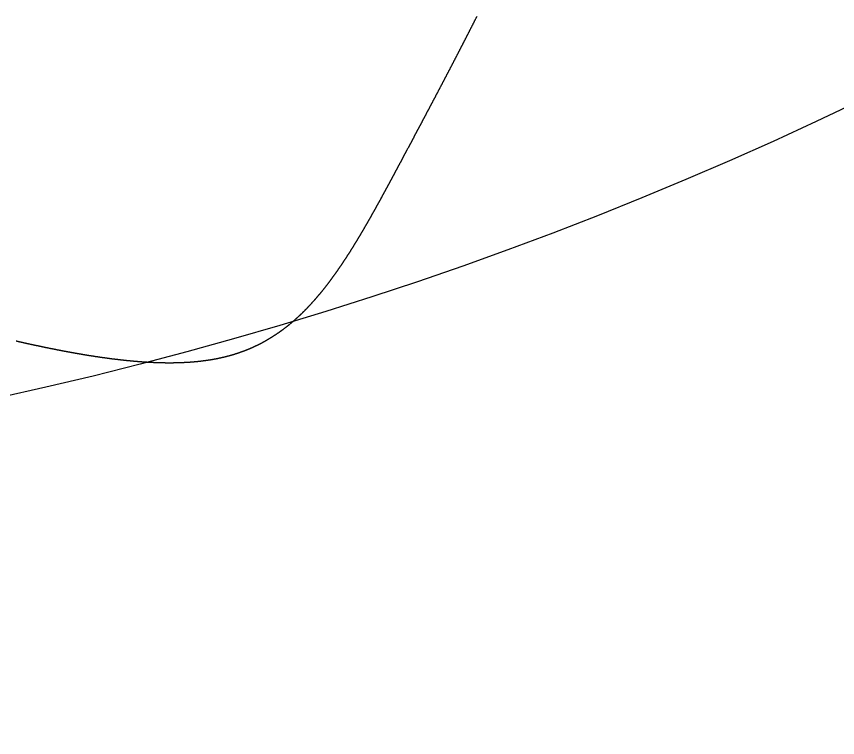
# Model space of a CAD drawing. Header units: millimetres. Extents: x 88 to 97873, y 32 to 55088.
# Drawn here: x 48704.098 to 48706.492, y 4950.111 to 4952.212 of the extents above; entities that cross this region are included whole.
import ezdxf

# ---------------------------------------------------------------- set-up
doc = ezdxf.new("R2010")
doc.units = ezdxf.units.MM
doc.header["$LTSCALE"] = 0.3

msp = doc.modelspace()

# ---------------------------------------------------------------- linework, layer by layer
msp.add_lwpolyline([(48704.0975, 4951.2664), (48704.0987, 4951.2662), (48704.0998, 4951.2659), (48704.1009, 4951.2656), (48704.1021, 4951.2654), (48704.1032, 4951.2651), (48704.1043, 4951.2649), (48704.1055, 4951.2646), (48704.1066, 4951.2644), (48704.1077, 4951.2641), (48704.1089, 4951.2639), (48704.11, 4951.2636), (48704.1111, 4951.2634), (48704.1123, 4951.2631), (48704.1134, 4951.2628), (48704.1145, 4951.2626), (48704.1156, 4951.2623), (48704.1168, 4951.2621), (48704.1179, 4951.2618), (48704.119, 4951.2616), (48704.1202, 4951.2613), (48704.1213, 4951.2611), (48704.1224, 4951.2608), (48704.1235, 4951.2606), (48704.1247, 4951.2603), (48704.1258, 4951.2601), (48704.1269, 4951.2598), (48704.128, 4951.2596), (48704.1292, 4951.2593), (48704.1303, 4951.2591), (48704.1314, 4951.2589), (48704.1325, 4951.2586), (48704.1337, 4951.2584), (48704.1348, 4951.2581), (48704.1359, 4951.2579), (48704.137, 4951.2576), (48704.1381, 4951.2574), (48704.1393, 4951.2571), (48704.1404, 4951.2569), (48704.1415, 4951.2567), (48704.1426, 4951.2564), (48704.1437, 4951.2562), (48704.1449, 4951.2559), (48704.146, 4951.2557), (48704.1471, 4951.2554), (48704.1482, 4951.2552), (48704.1493, 4951.255), (48704.1504, 4951.2547), (48704.1515, 4951.2545), (48704.1527, 4951.2543), (48704.1538, 4951.254), (48704.1549, 4951.2538), (48704.156, 4951.2535), (48704.1571, 4951.2533), (48704.1582, 4951.2531), (48704.1593, 4951.2528), (48704.1604, 4951.2526), (48704.1616, 4951.2524), (48704.1627, 4951.2521), (48704.1638, 4951.2519), (48704.1649, 4951.2517), (48704.166, 4951.2514), (48704.1671, 4951.2512), (48704.1682, 4951.251), (48704.1693, 4951.2507), (48704.1704, 4951.2505), (48704.1715, 4951.2503), (48704.1726, 4951.25), (48704.1737, 4951.2498), (48704.1748, 4951.2496), (48704.1759, 4951.2493), (48704.177, 4951.2491), (48704.1781, 4951.2489), (48704.1792, 4951.2487), (48704.1803, 4951.2484), (48704.1814, 4951.2482), (48704.1825, 4951.248), (48704.1836, 4951.2477), (48704.1847, 4951.2475), (48704.1858, 4951.2473), (48704.1869, 4951.2471), (48704.188, 4951.2468), (48704.1891, 4951.2466), (48704.1902, 4951.2464), (48704.1913, 4951.2462), (48704.1924, 4951.2459), (48704.1935, 4951.2457), (48704.1946, 4951.2455), (48704.1957, 4951.2453), (48704.1968, 4951.2451), (48704.1979, 4951.2448), (48704.199, 4951.2446), (48704.2001, 4951.2444), (48704.2012, 4951.2442), (48704.2023, 4951.244), (48704.2034, 4951.2437), (48704.2044, 4951.2435), (48704.2055, 4951.2433), (48704.2066, 4951.2431), (48704.2077, 4951.2429), (48704.2088, 4951.2427), (48704.2099, 4951.2424), (48704.211, 4951.2422), (48704.2121, 4951.242), (48704.2132, 4951.2418), (48704.2142, 4951.2416), (48704.2153, 4951.2414), (48704.2164, 4951.2412), (48704.2175, 4951.2409), (48704.2186, 4951.2407), (48704.2197, 4951.2405), (48704.2207, 4951.2403), (48704.2218, 4951.2401), (48704.2229, 4951.2399), (48704.224, 4951.2397), (48704.2251, 4951.2395), (48704.2261, 4951.2393), (48704.2272, 4951.2391), (48704.2283, 4951.2389), (48704.2294, 4951.2386), (48704.2305, 4951.2384), (48704.2315, 4951.2382), (48704.2326, 4951.238), (48704.2337, 4951.2378), (48704.2348, 4951.2376), (48704.2358, 4951.2374), (48704.2369, 4951.2372), (48704.238, 4951.237), (48704.2391, 4951.2368), (48704.2401, 4951.2366), (48704.2412, 4951.2364), (48704.2423, 4951.2362), (48704.2434, 4951.236), (48704.2444, 4951.2358), (48704.2455, 4951.2356), (48704.2466, 4951.2354), (48704.2476, 4951.2352), (48704.2487, 4951.235), (48704.2498, 4951.2348), (48704.2508, 4951.2346), (48704.2519, 4951.2344), (48704.253, 4951.2342), (48704.254, 4951.234), (48704.2551, 4951.2338), (48704.2562, 4951.2336), (48704.2572, 4951.2334), (48704.2583, 4951.2333), (48704.2594, 4951.2331), (48704.2604, 4951.2329), (48704.2615, 4951.2327), (48704.2625, 4951.2325), (48704.2636, 4951.2323), (48704.2647, 4951.2321), (48704.2657, 4951.2319), (48704.2668, 4951.2317), (48704.2678, 4951.2315), (48704.2689, 4951.2313), (48704.27, 4951.2312), (48704.271, 4951.231), (48704.2721, 4951.2308), (48704.2731, 4951.2306), (48704.2742, 4951.2304), (48704.2752, 4951.2302), (48704.2763, 4951.23), (48704.2774, 4951.2299), (48704.2784, 4951.2297), (48704.2795, 4951.2295), (48704.2805, 4951.2293), (48704.2816, 4951.2291), (48704.2826, 4951.229), (48704.2837, 4951.2288), (48704.2847, 4951.2286), (48704.2858, 4951.2284), (48704.2868, 4951.2282), (48704.2879, 4951.2281), (48704.2889, 4951.2279), (48704.29, 4951.2277), (48704.291, 4951.2275), (48704.2921, 4951.2273), (48704.2931, 4951.2272), (48704.2941, 4951.227), (48704.2952, 4951.2268), (48704.2962, 4951.2266), (48704.2973, 4951.2265), (48704.2983, 4951.2263), (48704.2994, 4951.2261), (48704.3004, 4951.226), (48704.3014, 4951.2258), (48704.3025, 4951.2256), (48704.3035, 4951.2254), (48704.3046, 4951.2253), (48704.3056, 4951.2251), (48704.3066, 4951.2249), (48704.3077, 4951.2248), (48704.3087, 4951.2246), (48704.3098, 4951.2244), (48704.3108, 4951.2243), (48704.3118, 4951.2241), (48704.3129, 4951.2239), (48704.3139, 4951.2238), (48704.3149, 4951.2236), (48704.316, 4951.2234), (48704.317, 4951.2233), (48704.318, 4951.2231), (48704.3191, 4951.223), (48704.3201, 4951.2228), (48704.3211, 4951.2226), (48704.3222, 4951.2225), (48704.3232, 4951.2223), (48704.3242, 4951.2222), (48704.3252, 4951.222), (48704.3263, 4951.2218), (48704.3273, 4951.2217), (48704.3283, 4951.2215), (48704.3293, 4951.2214), (48704.3304, 4951.2212), (48704.3314, 4951.2211), (48704.3324, 4951.2209), (48704.3334, 4951.2208), (48704.3345, 4951.2206), (48704.3355, 4951.2204), (48704.3365, 4951.2203), (48704.3375, 4951.2201), (48704.3386, 4951.22), (48704.3396, 4951.2198), (48704.3406, 4951.2197), (48704.3416, 4951.2195), (48704.3426, 4951.2194), (48704.3436, 4951.2193), (48704.3447, 4951.2191), (48704.3457, 4951.219), (48704.3467, 4951.2188), (48704.3477, 4951.2187), (48704.3487, 4951.2185), (48704.3497, 4951.2184), (48704.3508, 4951.2182), (48704.3518, 4951.2181), (48704.3528, 4951.2179), (48704.3538, 4951.2178), (48704.3548, 4951.2177), (48704.3558, 4951.2175), (48704.3568, 4951.2174), (48704.3578, 4951.2172), (48704.3588, 4951.2171), (48704.3599, 4951.217), (48704.3609, 4951.2168), (48704.3619, 4951.2167), (48704.3629, 4951.2166), (48704.3639, 4951.2164), (48704.3649, 4951.2163), (48704.3659, 4951.2162), (48704.3669, 4951.216), (48704.3679, 4951.2159), (48704.3689, 4951.2158), (48704.3699, 4951.2156), (48704.3709, 4951.2155), (48704.3719, 4951.2154), (48704.3729, 4951.2152), (48704.3739, 4951.2151), (48704.3749, 4951.215), (48704.3759, 4951.2148), (48704.3769, 4951.2147), (48704.3779, 4951.2146), (48704.3789, 4951.2145), (48704.3799, 4951.2143), (48704.3809, 4951.2142), (48704.3819, 4951.2141), (48704.3829, 4951.214), (48704.3839, 4951.2138), (48704.3849, 4951.2137), (48704.3859, 4951.2136), (48704.3869, 4951.2135), (48704.3878, 4951.2134), (48704.3888, 4951.2132), (48704.3898, 4951.2131), (48704.3908, 4951.213), (48704.3918, 4951.2129), (48704.3928, 4951.2128), (48704.3938, 4951.2126), (48704.3948, 4951.2125), (48704.3958, 4951.2124), (48704.3967, 4951.2123), (48704.3977, 4951.2122), (48704.3987, 4951.2121), (48704.3997, 4951.212), (48704.4007, 4951.2119), (48704.4017, 4951.2117), (48704.4027, 4951.2116), (48704.4036, 4951.2115), (48704.4046, 4951.2114), (48704.4056, 4951.2113), (48704.4066, 4951.2112), (48704.4076, 4951.2111), (48704.4085, 4951.211), (48704.4095, 4951.2109), (48704.4105, 4951.2108), (48704.4115, 4951.2107), (48704.4124, 4951.2106), (48704.4134, 4951.2105), (48704.4144, 4951.2104), (48704.4154, 4951.2102), (48704.4163, 4951.2101), (48704.4173, 4951.21), (48704.4183, 4951.2099), (48704.4193, 4951.2098), (48704.4202, 4951.2097), (48704.4212, 4951.2096), (48704.4222, 4951.2096), (48704.4231, 4951.2095), (48704.4241, 4951.2094), (48704.4251, 4951.2093), (48704.426, 4951.2092), (48704.427, 4951.2091), (48704.428, 4951.209), (48704.4289, 4951.2089), (48704.4299, 4951.2088), (48704.4309, 4951.2087), (48704.4318, 4951.2086), (48704.4328, 4951.2085), (48704.4338, 4951.2084), (48704.4347, 4951.2083), (48704.4357, 4951.2083), (48704.4366, 4951.2082), (48704.4376, 4951.2081), (48704.4386, 4951.208), (48704.4395, 4951.2079), (48704.4405, 4951.2078), (48704.4414, 4951.2077), (48704.4424, 4951.2077), (48704.4434, 4951.2076), (48704.4443, 4951.2075), (48704.4453, 4951.2074), (48704.4462, 4951.2073), (48704.4472, 4951.2073), (48704.4481, 4951.2072), (48704.4491, 4951.2071), (48704.45, 4951.207), (48704.451, 4951.2069), (48704.4519, 4951.2069), (48704.4529, 4951.2068), (48704.4538, 4951.2067), (48704.4548, 4951.2066), (48704.4557, 4951.2066), (48704.4567, 4951.2065), (48704.4576, 4951.2064), (48704.4586, 4951.2064), (48704.4595, 4951.2063), (48704.4605, 4951.2062), (48704.4614, 4951.2061), (48704.4623, 4951.2061), (48704.4633, 4951.206), (48704.4642, 4951.2059), (48704.4652, 4951.2059), (48704.4661, 4951.2058), (48704.4671, 4951.2057), (48704.468, 4951.2057), (48704.4689, 4951.2056), (48704.4699, 4951.2056), (48704.4708, 4951.2055), (48704.4717, 4951.2054), (48704.4727, 4951.2054), (48704.4736, 4951.2053), (48704.4746, 4951.2053), (48704.4755, 4951.2052), (48704.4764, 4951.2051), (48704.4774, 4951.2051), (48704.4783, 4951.205), (48704.4792, 4951.205), (48704.4802, 4951.2049), (48704.4811, 4951.2049), (48704.482, 4951.2048), (48704.4829, 4951.2048), (48704.4839, 4951.2047), (48704.4848, 4951.2047), (48704.4857, 4951.2046), (48704.4867, 4951.2046), (48704.4876, 4951.2045), (48704.4885, 4951.2045), (48704.4894, 4951.2044), (48704.4904, 4951.2044), (48704.4913, 4951.2043), (48704.4922, 4951.2043), (48704.4931, 4951.2042), (48704.494, 4951.2042), (48704.495, 4951.2041), (48704.4959, 4951.2041), (48704.4968, 4951.2041), (48704.4977, 4951.204), (48704.4986, 4951.204), (48704.4996, 4951.2039), (48704.5005, 4951.2039), (48704.5014, 4951.2039), (48704.5023, 4951.2038), (48704.5032, 4951.2038), (48704.5041, 4951.2038), (48704.505, 4951.2037), (48704.506, 4951.2037), (48704.5069, 4951.2037), (48704.5078, 4951.2036), (48704.5087, 4951.2036), (48704.5096, 4951.2036), (48704.5105, 4951.2035), (48704.5114, 4951.2035), (48704.5123, 4951.2035), (48704.5132, 4951.2034), (48704.5141, 4951.2034), (48704.515, 4951.2034), (48704.5159, 4951.2034), (48704.5169, 4951.2033), (48704.5178, 4951.2033), (48704.5187, 4951.2033), (48704.5196, 4951.2033), (48704.5205, 4951.2033), (48704.5214, 4951.2032), (48704.5223, 4951.2032), (48704.5232, 4951.2032), (48704.5241, 4951.2032), (48704.525, 4951.2032), (48704.5259, 4951.2031), (48704.5268, 4951.2031), (48704.5277, 4951.2031), (48704.5286, 4951.2031), (48704.5294, 4951.2031), (48704.5303, 4951.2031), (48704.5312, 4951.2031), (48704.5321, 4951.203), (48704.533, 4951.203), (48704.5339, 4951.203), (48704.5348, 4951.203), (48704.5357, 4951.203), (48704.5366, 4951.203), (48704.5375, 4951.203), (48704.5384, 4951.203), (48704.5392, 4951.203), (48704.5401, 4951.203), (48704.541, 4951.203), (48704.5419, 4951.203), (48704.5428, 4951.203), (48704.5437, 4951.203), (48704.5446, 4951.203), (48704.5454, 4951.203), (48704.5463, 4951.203), (48704.5472, 4951.203), (48704.5481, 4951.203), (48704.549, 4951.203), (48704.5498, 4951.203), (48704.5507, 4951.203), (48704.5516, 4951.203), (48704.5525, 4951.203), (48704.5533, 4951.203), (48704.5542, 4951.203), (48704.5551, 4951.203), (48704.556, 4951.203), (48704.5568, 4951.2031), (48704.5577, 4951.2031), (48704.5586, 4951.2031), (48704.5595, 4951.2031), (48704.5603, 4951.2031), (48704.5612, 4951.2031), (48704.5621, 4951.2031), (48704.5629, 4951.2032), (48704.5638, 4951.2032), (48704.5647, 4951.2032), (48704.5655, 4951.2032), (48704.5664, 4951.2032), (48704.5673, 4951.2033), (48704.5681, 4951.2033), (48704.569, 4951.2033), (48704.5699, 4951.2033), (48704.5707, 4951.2033), (48704.5716, 4951.2034), (48704.5725, 4951.2034), (48704.5733, 4951.2034), (48704.5742, 4951.2035), (48704.575, 4951.2035), (48704.5759, 4951.2035), (48704.5767, 4951.2035), (48704.5776, 4951.2036), (48704.5785, 4951.2036), (48704.5793, 4951.2036), (48704.5802, 4951.2037), (48704.581, 4951.2037), (48704.5819, 4951.2037), (48704.5827, 4951.2038), (48704.5836, 4951.2038), (48704.5844, 4951.2039), (48704.5853, 4951.2039), (48704.5861, 4951.2039), (48704.587, 4951.204), (48704.5878, 4951.204), (48704.5887, 4951.2041), (48704.5895, 4951.2041), (48704.5904, 4951.2041), (48704.5912, 4951.2042), (48704.5921, 4951.2042), (48704.5929, 4951.2043), (48704.5937, 4951.2043), (48704.5946, 4951.2044), (48704.5954, 4951.2044), (48704.5963, 4951.2045), (48704.5971, 4951.2045), (48704.5979, 4951.2046), (48704.5988, 4951.2046), (48704.5996, 4951.2047), (48704.6005, 4951.2047), (48704.6013, 4951.2048), (48704.6021, 4951.2048), (48704.603, 4951.2049), (48704.6038, 4951.205), (48704.6046, 4951.205), (48704.6055, 4951.2051), (48704.6063, 4951.2051), (48704.6071, 4951.2052), (48704.608, 4951.2053), (48704.6088, 4951.2053), (48704.6096, 4951.2054), (48704.6104, 4951.2055), (48704.6113, 4951.2055), (48704.6121, 4951.2056), (48704.6129, 4951.2057), (48704.6138, 4951.2057), (48704.6146, 4951.2058), (48704.6154, 4951.2059), (48704.6162, 4951.2059), (48704.617, 4951.206), (48704.6179, 4951.2061), (48704.6187, 4951.2062), (48704.6195, 4951.2062), (48704.6203, 4951.2063), (48704.6211, 4951.2064), (48704.622, 4951.2065), (48704.6228, 4951.2065), (48704.6236, 4951.2066), (48704.6244, 4951.2067), (48704.6252, 4951.2068), (48704.626, 4951.2069), (48704.6269, 4951.2069), (48704.6277, 4951.207), (48704.6285, 4951.2071), (48704.6293, 4951.2072), (48704.6301, 4951.2073), (48704.6309, 4951.2074), (48704.6317, 4951.2074), (48704.6325, 4951.2075), (48704.6333, 4951.2076), (48704.6341, 4951.2077), (48704.635, 4951.2078), (48704.6358, 4951.2079), (48704.6366, 4951.208), (48704.6374, 4951.2081), (48704.6382, 4951.2082), (48704.639, 4951.2083), (48704.6398, 4951.2084), (48704.6406, 4951.2085), (48704.6414, 4951.2086), (48704.6422, 4951.2087), (48704.643, 4951.2088), (48704.6438, 4951.2089), (48704.6446, 4951.209), (48704.6454, 4951.2091), (48704.6462, 4951.2092), (48704.647, 4951.2093), (48704.6477, 4951.2094), (48704.6485, 4951.2095), (48704.6493, 4951.2096), (48704.6501, 4951.2097), (48704.6509, 4951.2098), (48704.6517, 4951.2099), (48704.6525, 4951.2101), (48704.6533, 4951.2102), (48704.6541, 4951.2103), (48704.6549, 4951.2104), (48704.6556, 4951.2105), (48704.6564, 4951.2106), (48704.6572, 4951.2107), (48704.658, 4951.2109), (48704.6588, 4951.211), (48704.6596, 4951.2111), (48704.6604, 4951.2112), (48704.6611, 4951.2113), (48704.6619, 4951.2115), (48704.6627, 4951.2116), (48704.6635, 4951.2117), (48704.6642, 4951.2118), (48704.665, 4951.212), (48704.6658, 4951.2121), (48704.6666, 4951.2122), (48704.6674, 4951.2124), (48704.6681, 4951.2125), (48704.6689, 4951.2126), (48704.6697, 4951.2127), (48704.6704, 4951.2129), (48704.6712, 4951.213), (48704.672, 4951.2131), (48704.6728, 4951.2133), (48704.6735, 4951.2134), (48704.6743, 4951.2136), (48704.6751, 4951.2137), (48704.6758, 4951.2138), (48704.6766, 4951.214), (48704.6774, 4951.2141), (48704.6781, 4951.2143), (48704.6789, 4951.2144), (48704.6796, 4951.2146), (48704.6804, 4951.2147), (48704.6812, 4951.2148), (48704.6819, 4951.215), (48704.6827, 4951.2151), (48704.6835, 4951.2153), (48704.6842, 4951.2154), (48704.685, 4951.2156), (48704.6857, 4951.2157), (48704.6865, 4951.2159), (48704.6872, 4951.2161), (48704.688, 4951.2162), (48704.6887, 4951.2164), (48704.6895, 4951.2165), (48704.6902, 4951.2167), (48704.691, 4951.2168), (48704.6917, 4951.217), (48704.6925, 4951.2172), (48704.6932, 4951.2173), (48704.694, 4951.2175), (48704.6947, 4951.2177), (48704.6955, 4951.2178), (48704.6962, 4951.218), (48704.697, 4951.2182), (48704.6977, 4951.2183), (48704.6985, 4951.2185), (48704.6992, 4951.2187), (48704.6999, 4951.2188), (48704.7007, 4951.219), (48704.7014, 4951.2192), (48704.7022, 4951.2193), (48704.7029, 4951.2195), (48704.7036, 4951.2197), (48704.7044, 4951.2199), (48704.7051, 4951.2201), (48704.7058, 4951.2202), (48704.7066, 4951.2204), (48704.7073, 4951.2206), (48704.708, 4951.2208), (48704.7088, 4951.221), (48704.7095, 4951.2211), (48704.7102, 4951.2213), (48704.711, 4951.2215), (48704.7117, 4951.2217), (48704.7124, 4951.2219), (48704.7132, 4951.2221), (48704.7139, 4951.2223), (48704.7146, 4951.2225), (48704.7153, 4951.2226), (48704.7161, 4951.2228), (48704.7168, 4951.223), (48704.7175, 4951.2232), (48704.7182, 4951.2234), (48704.7189, 4951.2236), (48704.7197, 4951.2238), (48704.7204, 4951.224), (48704.7211, 4951.2242), (48704.7218, 4951.2244), (48704.7225, 4951.2246), (48704.7233, 4951.2248), (48704.724, 4951.225), (48704.7247, 4951.2252), (48704.7254, 4951.2254), (48704.7261, 4951.2256), (48704.7268, 4951.2258), (48704.7275, 4951.2261), (48704.7283, 4951.2263), (48704.729, 4951.2265), (48704.7297, 4951.2267), (48704.7304, 4951.2269), (48704.7311, 4951.2271), (48704.7318, 4951.2273), (48704.7325, 4951.2275), (48704.7332, 4951.2278), (48704.7339, 4951.228), (48704.7346, 4951.2282), (48704.7353, 4951.2284), (48704.736, 4951.2286), (48704.7367, 4951.2289), (48704.7374, 4951.2291), (48704.7381, 4951.2293), (48704.7388, 4951.2295), (48704.7395, 4951.2297), (48704.7402, 4951.23), (48704.7409, 4951.2302), (48704.7416, 4951.2304), (48704.7423, 4951.2307), (48704.743, 4951.2309), (48704.7437, 4951.2311), (48704.7444, 4951.2313), (48704.7451, 4951.2316), (48704.7458, 4951.2318), (48704.7465, 4951.232), (48704.7472, 4951.2323), (48704.7479, 4951.2325), (48704.7486, 4951.2328), (48704.7493, 4951.233), (48704.75, 4951.2332), (48704.7506, 4951.2335), (48704.7513, 4951.2337), (48704.752, 4951.2339), (48704.7527, 4951.2342), (48704.7534, 4951.2344), (48704.7541, 4951.2347), (48704.7548, 4951.2349), (48704.7555, 4951.2352), (48704.7561, 4951.2354), (48704.7568, 4951.2357), (48704.7575, 4951.2359), (48704.7582, 4951.2362), (48704.7589, 4951.2364), (48704.7595, 4951.2367), (48704.7602, 4951.2369), (48704.7609, 4951.2372), (48704.7616, 4951.2374), (48704.7622, 4951.2377), (48704.7629, 4951.2379), (48704.7636, 4951.2382), (48704.7643, 4951.2385), (48704.7649, 4951.2387), (48704.7656, 4951.239), (48704.7663, 4951.2392), (48704.767, 4951.2395), (48704.7676, 4951.2398), (48704.7683, 4951.24), (48704.769, 4951.2403), (48704.7696, 4951.2406), (48704.7703, 4951.2408), (48704.771, 4951.2411), (48704.7717, 4951.2414), (48704.7723, 4951.2416), (48704.773, 4951.2419), (48704.7736, 4951.2422), (48704.7743, 4951.2425), (48704.775, 4951.2427), (48704.7756, 4951.243), (48704.7763, 4951.2433), (48704.777, 4951.2436), (48704.7776, 4951.2438), (48704.7783, 4951.2441), (48704.7789, 4951.2444), (48704.7796, 4951.2447), (48704.7803, 4951.245), (48704.7809, 4951.2452), (48704.7816, 4951.2455), (48704.7822, 4951.2458), (48704.7829, 4951.2461), (48704.7835, 4951.2464), (48704.7842, 4951.2467), (48704.7849, 4951.247), (48704.7855, 4951.2472), (48704.7862, 4951.2475), (48704.7868, 4951.2478), (48704.7875, 4951.2481), (48704.7881, 4951.2484), (48704.7888, 4951.2487), (48704.7894, 4951.249), (48704.7901, 4951.2493), (48704.7907, 4951.2496), (48704.7914, 4951.2499), (48704.792, 4951.2502), (48704.7927, 4951.2505), (48704.7933, 4951.2508), (48704.7939, 4951.2511), (48704.7946, 4951.2514), (48704.7952, 4951.2517), (48704.7959, 4951.252), (48704.7965, 4951.2523), (48704.7972, 4951.2526), (48704.7978, 4951.2529), (48704.7984, 4951.2532), (48704.7991, 4951.2535), (48704.7997, 4951.2538), (48704.8004, 4951.2541), (48704.801, 4951.2545), (48704.8016, 4951.2548), (48704.8023, 4951.2551), (48704.8029, 4951.2554), (48704.8035, 4951.2557), (48704.8042, 4951.256), (48704.8048, 4951.2563), (48704.8054, 4951.2567), (48704.8061, 4951.257), (48704.8067, 4951.2573), (48704.8073, 4951.2576), (48704.808, 4951.2579), (48704.8086, 4951.2583), (48704.8092, 4951.2586), (48704.8099, 4951.2589), (48704.8105, 4951.2592), (48704.8111, 4951.2596), (48704.8118, 4951.2599), (48704.8124, 4951.2602), (48704.813, 4951.2605), (48704.8136, 4951.2609), (48704.8143, 4951.2612), (48704.8149, 4951.2615), (48704.8155, 4951.2619), (48704.8161, 4951.2622), (48704.8168, 4951.2625), (48704.8174, 4951.2629), (48704.818, 4951.2632), (48704.8186, 4951.2635), (48704.8192, 4951.2639), (48704.8199, 4951.2642), (48704.8205, 4951.2646), (48704.8211, 4951.2649), (48704.8217, 4951.2652), (48704.8223, 4951.2656), (48704.823, 4951.2659), (48704.8236, 4951.2663), (48704.8242, 4951.2666), (48704.8248, 4951.267), (48704.8254, 4951.2673), (48704.826, 4951.2677), (48704.8266, 4951.268), (48704.8273, 4951.2684), (48704.8279, 4951.2687), (48704.8285, 4951.2691), (48704.8291, 4951.2694), (48704.8297, 4951.2698), (48704.8303, 4951.2701), (48704.8309, 4951.2705), (48704.8315, 4951.2708), (48704.8321, 4951.2712), (48704.8327, 4951.2715), (48704.8334, 4951.2719), (48704.834, 4951.2723), (48704.8346, 4951.2726), (48704.8352, 4951.273), (48704.8358, 4951.2734), (48704.8364, 4951.2737), (48704.837, 4951.2741), (48704.8376, 4951.2744), (48704.8382, 4951.2748), (48704.8388, 4951.2752), (48704.8394, 4951.2755), (48704.84, 4951.2759), (48704.8406, 4951.2763), (48704.8412, 4951.2767), (48704.8418, 4951.277), (48704.8424, 4951.2774), (48704.843, 4951.2778), (48704.8436, 4951.2781), (48704.8442, 4951.2785), (48704.8448, 4951.2789), (48704.8454, 4951.2793), (48704.846, 4951.2796), (48704.8466, 4951.28), (48704.8472, 4951.2804), (48704.8478, 4951.2808), (48704.8484, 4951.2812), (48704.8489, 4951.2815), (48704.8495, 4951.2819), (48704.8501, 4951.2823), (48704.8507, 4951.2827), (48704.8513, 4951.2831), (48704.8519, 4951.2835), (48704.8525, 4951.2839), (48704.8531, 4951.2842), (48704.8537, 4951.2846), (48704.8543, 4951.285), (48704.8549, 4951.2854), (48704.8554, 4951.2858), (48704.856, 4951.2862), (48704.8566, 4951.2866), (48704.8572, 4951.287), (48704.8578, 4951.2874), (48704.8584, 4951.2878), (48704.8589, 4951.2882), (48704.8595, 4951.2886), (48704.8601, 4951.289), (48704.8607, 4951.2894), (48704.8613, 4951.2898), (48704.8619, 4951.2902), (48704.8624, 4951.2906), (48704.863, 4951.291), (48704.8636, 4951.2914), (48704.8642, 4951.2918), (48704.8648, 4951.2922), (48704.8653, 4951.2926), (48704.8659, 4951.293), (48704.8665, 4951.2934), (48704.8671, 4951.2938), (48704.8676, 4951.2942), (48704.8682, 4951.2947), (48704.8688, 4951.2951), (48704.8694, 4951.2955), (48704.87, 4951.2959), (48704.8705, 4951.2963), (48704.8711, 4951.2967), (48704.8717, 4951.2971), (48704.8722, 4951.2976), (48704.8728, 4951.298), (48704.8734, 4951.2984), (48704.874, 4951.2988), (48704.8745, 4951.2992), (48704.8751, 4951.2997), (48704.8757, 4951.3001), (48704.8762, 4951.3005), (48704.8768, 4951.3009), (48704.8774, 4951.3014), (48704.8779, 4951.3018), (48704.8785, 4951.3022), (48704.8791, 4951.3026), (48704.8796, 4951.3031), (48704.8802, 4951.3035), (48704.8808, 4951.3039), (48704.8813, 4951.3044), (48704.8819, 4951.3048), (48704.8825, 4951.3052), (48704.883, 4951.3057), (48704.8836, 4951.3061), (48704.8842, 4951.3065), (48704.8847, 4951.307), (48704.8853, 4951.3074), (48704.8858, 4951.3078), (48704.8864, 4951.3083), (48704.887, 4951.3087), (48704.8875, 4951.3092), (48704.8881, 4951.3096), (48704.8886, 4951.31), (48704.8892, 4951.3105), (48704.8898, 4951.3109), (48704.8903, 4951.3114), (48704.8909, 4951.3118), (48704.8914, 4951.3123), (48704.892, 4951.3127), (48704.8925, 4951.3132), (48704.8931, 4951.3136), (48704.8936, 4951.3141), (48704.8942, 4951.3145), (48704.8948, 4951.315), (48704.8953, 4951.3154), (48704.8959, 4951.3159), (48704.8964, 4951.3163), (48704.897, 4951.3168), (48704.8975, 4951.3172), (48704.8981, 4951.3177), (48704.8986, 4951.3182), (48704.8992, 4951.3186), (48704.8997, 4951.3191), (48704.9003, 4951.3195), (48704.9008, 4951.32), (48704.9014, 4951.3205), (48704.9019, 4951.3209), (48704.9025, 4951.3214), (48704.903, 4951.3219), (48704.9035, 4951.3223), (48704.9041, 4951.3228), (48704.9046, 4951.3233), (48704.9052, 4951.3237), (48704.9057, 4951.3242), (48704.9063, 4951.3247), (48704.9068, 4951.3251), (48704.9074, 4951.3256), (48704.9079, 4951.3261), (48704.9085, 4951.3266), (48704.909, 4951.327), (48704.9095, 4951.3275), (48704.9101, 4951.328), (48704.9106, 4951.3285), (48704.9112, 4951.3289), (48704.9117, 4951.3294), (48704.9122, 4951.3299), (48704.9128, 4951.3304), (48704.9133, 4951.3309), (48704.9139, 4951.3313), (48704.9144, 4951.3318), (48704.9149, 4951.3323), (48704.9155, 4951.3328), (48704.916, 4951.3333), (48704.9165, 4951.3338), (48704.9171, 4951.3342), (48704.9176, 4951.3347), (48704.9182, 4951.3352), (48704.9187, 4951.3357), (48704.9192, 4951.3362), (48704.9198, 4951.3367), (48704.9203, 4951.3372), (48704.9208, 4951.3377), (48704.9214, 4951.3382), (48704.9219, 4951.3387), (48704.9224, 4951.3392), (48704.923, 4951.3397), (48704.9235, 4951.3402), (48704.924, 4951.3407), (48704.9245, 4951.3412), (48704.9251, 4951.3417), (48704.9256, 4951.3422), (48704.9261, 4951.3427), (48704.9267, 4951.3432), (48704.9272, 4951.3437), (48704.9277, 4951.3442), (48704.9282, 4951.3447), (48704.9288, 4951.3452), (48704.9293, 4951.3457), (48704.9298, 4951.3462), (48704.9304, 4951.3467), (48704.9309, 4951.3472), (48704.9314, 4951.3477), (48704.9319, 4951.3482), (48704.9325, 4951.3487), (48704.933, 4951.3492), (48704.9335, 4951.3498), (48704.934, 4951.3503), (48704.9346, 4951.3508), (48704.9351, 4951.3513), (48704.9356, 4951.3518), (48704.9361, 4951.3523), (48704.9366, 4951.3529), (48704.9372, 4951.3534), (48704.9377, 4951.3539), (48704.9382, 4951.3544), (48704.9387, 4951.3549), (48704.9393, 4951.3555), (48704.9398, 4951.356), (48704.9403, 4951.3565), (48704.9408, 4951.357), (48704.9413, 4951.3576), (48704.9418, 4951.3581), (48704.9424, 4951.3586), (48704.9429, 4951.3591), (48704.9434, 4951.3597), (48704.9439, 4951.3602), (48704.9444, 4951.3607), (48704.945, 4951.3613), (48704.9455, 4951.3618), (48704.946, 4951.3623), (48704.9465, 4951.3629), (48704.947, 4951.3634), (48704.9475, 4951.3639), (48704.948, 4951.3645), (48704.9486, 4951.365), (48704.9491, 4951.3655), (48704.9496, 4951.3661), (48704.9501, 4951.3666), (48704.9506, 4951.3672), (48704.9511, 4951.3677), (48704.9516, 4951.3682), (48704.9521, 4951.3688), (48704.9527, 4951.3693), (48704.9532, 4951.3699), (48704.9537, 4951.3704), (48704.9542, 4951.371), (48704.9547, 4951.3715), (48704.9552, 4951.3721), (48704.9557, 4951.3726), (48704.9562, 4951.3732), (48704.9567, 4951.3737), (48704.9572, 4951.3743), (48704.9578, 4951.3748), (48704.9583, 4951.3754), (48704.9588, 4951.3759), (48704.9593, 4951.3765), (48704.9598, 4951.377), (48704.9603, 4951.3776), (48704.9608, 4951.3781), (48704.9613, 4951.3787), (48704.9618, 4951.3793), (48704.9623, 4951.3798), (48704.9628, 4951.3804), (48704.9633, 4951.3809), (48704.9638, 4951.3815), (48704.9643, 4951.3821), (48704.9648, 4951.3826), (48704.9653, 4951.3832), (48704.9658, 4951.3837), (48704.9663, 4951.3843), (48704.9669, 4951.3849), (48704.9674, 4951.3854), (48704.9679, 4951.386), (48704.9684, 4951.3866), (48704.9689, 4951.3872), (48704.9694, 4951.3877), (48704.9699, 4951.3883), (48704.9704, 4951.3889), (48704.9709, 4951.3894), (48704.9714, 4951.39), (48704.9719, 4951.3906), (48704.9724, 4951.3912), (48704.9729, 4951.3917), (48704.9734, 4951.3923), (48704.9739, 4951.3929), (48704.9744, 4951.3935), (48704.9749, 4951.394), (48704.9754, 4951.3946), (48704.9759, 4951.3952), (48704.9763, 4951.3958), (48704.9768, 4951.3964), (48704.9773, 4951.397), (48704.9778, 4951.3975), (48704.9783, 4951.3981), (48704.9788, 4951.3987), (48704.9793, 4951.3993), (48704.9798, 4951.3999), (48704.9803, 4951.4005), (48704.9808, 4951.4011), (48704.9813, 4951.4017), (48704.9818, 4951.4022), (48704.9823, 4951.4028), (48704.9828, 4951.4034), (48704.9833, 4951.404), (48704.9838, 4951.4046), (48704.9843, 4951.4052), (48704.9848, 4951.4058), (48704.9853, 4951.4064), (48704.9857, 4951.407), (48704.9862, 4951.4076), (48704.9867, 4951.4082), (48704.9872, 4951.4088), (48704.9877, 4951.4094), (48704.9882, 4951.41), (48704.9887, 4951.4106), (48704.9892, 4951.4112), (48704.9897, 4951.4118), (48704.9902, 4951.4124), (48704.9907, 4951.413), (48704.9911, 4951.4136), (48704.9916, 4951.4142), (48704.9921, 4951.4148), (48704.9926, 4951.4154), (48704.9931, 4951.416), (48704.9936, 4951.4166), (48704.9941, 4951.4173), (48704.9946, 4951.4179), (48704.995, 4951.4185), (48704.9955, 4951.4191), (48704.996, 4951.4197), (48704.9965, 4951.4203), (48704.997, 4951.4209), (48704.9975, 4951.4215), (48704.998, 4951.4222), (48704.9985, 4951.4228), (48704.9989, 4951.4234), (48704.9994, 4951.424), (48704.9999, 4951.4246), (48705.0004, 4951.4253), (48705.0009, 4951.4259), (48705.0014, 4951.4265), (48705.0019, 4951.4271), (48705.0023, 4951.4277), (48705.0028, 4951.4284), (48705.0033, 4951.429), (48705.0038, 4951.4296), (48705.0043, 4951.4302), (48705.0048, 4951.4309), (48705.0052, 4951.4315), (48705.0057, 4951.4321), (48705.0062, 4951.4328), (48705.0067, 4951.4334), (48705.0072, 4951.434), (48705.0076, 4951.4347), (48705.0081, 4951.4353), (48705.0086, 4951.4359), (48705.0091, 4951.4366), (48705.0096, 4951.4372), (48705.0101, 4951.4378), (48705.0105, 4951.4385), (48705.011, 4951.4391), (48705.0115, 4951.4397), (48705.012, 4951.4404), (48705.0125, 4951.441), (48705.0129, 4951.4417), (48705.0134, 4951.4423), (48705.0139, 4951.4429), (48705.0144, 4951.4436), (48705.0149, 4951.4442), (48705.0153, 4951.4449), (48705.0158, 4951.4455), (48705.0163, 4951.4462), (48705.0168, 4951.4468), (48705.0172, 4951.4475), (48705.0177, 4951.4481), (48705.0182, 4951.4487), (48705.0187, 4951.4494), (48705.0192, 4951.45), (48705.0196, 4951.4507), (48705.0201, 4951.4514), (48705.0206, 4951.452), (48705.0211, 4951.4527), (48705.0215, 4951.4533), (48705.022, 4951.454), (48705.0225, 4951.4546), (48705.023, 4951.4553), (48705.0234, 4951.4559), (48705.0239, 4951.4566), (48705.0244, 4951.4573), (48705.0249, 4951.4579), (48705.0253, 4951.4586), (48705.0258, 4951.4592), (48705.0263, 4951.4599), (48705.0268, 4951.4606), (48705.0272, 4951.4612), (48705.0277, 4951.4619), (48705.0282, 4951.4625), (48705.0287, 4951.4632), (48705.0291, 4951.4639), (48705.0296, 4951.4645), (48705.0301, 4951.4652), (48705.0306, 4951.4659), (48705.031, 4951.4666), (48705.0315, 4951.4672), (48705.032, 4951.4679), (48705.0324, 4951.4686), (48705.0329, 4951.4692), (48705.0334, 4951.4699), (48705.0339, 4951.4706), (48705.0343, 4951.4713), (48705.0348, 4951.4719), (48705.0353, 4951.4726), (48705.0358, 4951.4733), (48705.0362, 4951.474), (48705.0367, 4951.4746), (48705.0372, 4951.4753), (48705.0376, 4951.476), (48705.0381, 4951.4767), (48705.0386, 4951.4774), (48705.0391, 4951.478), (48705.0395, 4951.4787), (48705.04, 4951.4794), (48705.0405, 4951.4801), (48705.0409, 4951.4808), (48705.0414, 4951.4815), (48705.0419, 4951.4821), (48705.0423, 4951.4828), (48705.0428, 4951.4835), (48705.0433, 4951.4842), (48705.0438, 4951.4849), (48705.0442, 4951.4856), (48705.0447, 4951.4863), (48705.0452, 4951.487), (48705.0456, 4951.4877), (48705.0461, 4951.4884), (48705.0466, 4951.4891), (48705.047, 4951.4897), (48705.0475, 4951.4904), (48705.048, 4951.4911), (48705.0484, 4951.4918), (48705.0489, 4951.4925), (48705.0494, 4951.4932), (48705.0498, 4951.4939), (48705.0503, 4951.4946), (48705.0508, 4951.4953), (48705.0512, 4951.496), (48705.0517, 4951.4967), (48705.0522, 4951.4974), (48705.0527, 4951.4981), (48705.0531, 4951.4988), (48705.0536, 4951.4995), (48705.0541, 4951.5003), (48705.0545, 4951.501), (48705.055, 4951.5017), (48705.0555, 4951.5024), (48705.0559, 4951.5031), (48705.0564, 4951.5038), (48705.0569, 4951.5045), (48705.0573, 4951.5052), (48705.0578, 4951.5059), (48705.0583, 4951.5066), (48705.0587, 4951.5074), (48705.0592, 4951.5081), (48705.0596, 4951.5088), (48705.0601, 4951.5095), (48705.0606, 4951.5102), (48705.061, 4951.5109), (48705.0615, 4951.5116), (48705.062, 4951.5124), (48705.0624, 4951.5131), (48705.0629, 4951.5138), (48705.0634, 4951.5145), (48705.0638, 4951.5152), (48705.0643, 4951.516), (48705.0648, 4951.5167), (48705.0652, 4951.5174), (48705.0657, 4951.5181), (48705.0662, 4951.5189), (48705.0666, 4951.5196), (48705.0671, 4951.5203), (48705.0676, 4951.521), (48705.068, 4951.5218), (48705.0685, 4951.5225), (48705.069, 4951.5232), (48705.0694, 4951.5239), (48705.0699, 4951.5247), (48705.0703, 4951.5254), (48705.0708, 4951.5261), (48705.0713, 4951.5269), (48705.0717, 4951.5276), (48705.0722, 4951.5283), (48705.0727, 4951.5291), (48705.0731, 4951.5298), (48705.0736, 4951.5305), (48705.0741, 4951.5313), (48705.0745, 4951.532), (48705.075, 4951.5328), (48705.0754, 4951.5335), (48705.0759, 4951.5342), (48705.0764, 4951.535), (48705.0768, 4951.5357), (48705.0773, 4951.5365), (48705.0778, 4951.5372), (48705.0782, 4951.5379), (48705.0787, 4951.5387), (48705.0792, 4951.5394), (48705.0796, 4951.5402), (48705.0801, 4951.5409), (48705.0805, 4951.5417), (48705.081, 4951.5424), (48705.0815, 4951.5432), (48705.0819, 4951.5439), (48705.0824, 4951.5447), (48705.0829, 4951.5454), (48705.0833, 4951.5462), (48705.0838, 4951.5469), (48705.0843, 4951.5477), (48705.0847, 4951.5484), (48705.0852, 4951.5492), (48705.0856, 4951.5499), (48705.0861, 4951.5507), (48705.0866, 4951.5514), (48705.087, 4951.5522), (48705.0875, 4951.553), (48705.088, 4951.5537), (48705.0884, 4951.5545), (48705.0889, 4951.5552), (48705.0893, 4951.556), (48705.0898, 4951.5568), (48705.0903, 4951.5575), (48705.0907, 4951.5583), (48705.0912, 4951.559), (48705.0917, 4951.5598), (48705.0921, 4951.5606), (48705.0926, 4951.5613), (48705.093, 4951.5621), (48705.0935, 4951.5629), (48705.094, 4951.5636), (48705.0944, 4951.5644), (48705.0949, 4951.5652), (48705.0954, 4951.5659), (48705.0958, 4951.5667), (48705.0963, 4951.5675), (48705.0967, 4951.5683), (48705.0972, 4951.569), (48705.0977, 4951.5698), (48705.0981, 4951.5706), (48705.0986, 4951.5713), (48705.0991, 4951.5721), (48705.0995, 4951.5729), (48705.1, 4951.5737), (48705.1005, 4951.5745), (48705.1009, 4951.5752), (48705.1014, 4951.576), (48705.1018, 4951.5768), (48705.1023, 4951.5776), (48705.1028, 4951.5783), (48705.1032, 4951.5791), (48705.1037, 4951.5799), (48705.1042, 4951.5807), (48705.1046, 4951.5815), (48705.1051, 4951.5823), (48705.1055, 4951.583), (48705.106, 4951.5838), (48705.1065, 4951.5846), (48705.1069, 4951.5854), (48705.1074, 4951.5862), (48705.1079, 4951.587), (48705.1083, 4951.5878), (48705.1088, 4951.5886), (48705.1092, 4951.5893), (48705.1097, 4951.5901), (48705.1102, 4951.5909), (48705.1106, 4951.5917), (48705.1111, 4951.5925), (48705.1116, 4951.5933), (48705.112, 4951.5941), (48705.1125, 4951.5949), (48705.113, 4951.5957), (48705.1134, 4951.5965), (48705.1139, 4951.5973), (48705.1143, 4951.5981), (48705.1148, 4951.5989), (48705.1153, 4951.5997), (48705.1157, 4951.6005), (48705.1162, 4951.6013), (48705.1167, 4951.6021), (48705.1171, 4951.6029), (48705.1176, 4951.6037), (48705.1181, 4951.6045), (48705.1185, 4951.6053), (48705.119, 4951.6061), (48705.1195, 4951.6069), (48705.1199, 4951.6077), (48705.1204, 4951.6085), (48705.1208, 4951.6093), (48705.1213, 4951.6101), (48705.1218, 4951.6109), (48705.1222, 4951.6117), (48705.1227, 4951.6126), (48705.1232, 4951.6134), (48705.1236, 4951.6142), (48705.1241, 4951.615), (48705.1246, 4951.6158), (48705.125, 4951.6166), (48705.1255, 4951.6174), (48705.126, 4951.6182), (48705.1264, 4951.6191), (48705.1269, 4951.6199), (48705.1274, 4951.6207), (48705.1278, 4951.6215), (48705.1283, 4951.6223), (48705.1288, 4951.6231), (48705.1292, 4951.624), (48705.1297, 4951.6248), (48705.1301, 4951.6256), (48705.1306, 4951.6264), (48705.1311, 4951.6272), (48705.1315, 4951.6281), (48705.132, 4951.6289), (48705.1325, 4951.6297), (48705.1329, 4951.6305), (48705.1334, 4951.6314), (48705.1339, 4951.6322), (48705.1343, 4951.633), (48705.1348, 4951.6338), (48705.1353, 4951.6347), (48705.1357, 4951.6355), (48705.1362, 4951.6363), (48705.1367, 4951.6372), (48705.1371, 4951.638), (48705.1376, 4951.6388), (48705.1381, 4951.6397), (48705.1386, 4951.6405), (48705.139, 4951.6413), (48705.1395, 4951.6421), (48705.14, 4951.643), (48705.1404, 4951.6438), (48705.1409, 4951.6447), (48705.1414, 4951.6455), (48705.1418, 4951.6463), (48705.1423, 4951.6472), (48705.1428, 4951.648), (48705.1432, 4951.6488), (48705.1437, 4951.6497), (48705.1442, 4951.6505), (48705.1446, 4951.6514), (48705.1451, 4951.6522), (48705.1456, 4951.653), (48705.146, 4951.6539), (48705.1465, 4951.6547), (48705.147, 4951.6556), (48705.1475, 4951.6564), (48705.1479, 4951.6573), (48705.1484, 4951.6581), (48705.1489, 4951.659), (48705.1493, 4951.6598), (48705.1498, 4951.6607), (48705.1503, 4951.6615), (48705.1507, 4951.6624), (48705.1512, 4951.6632), (48705.1517, 4951.6641), (48705.1522, 4951.6649), (48705.1526, 4951.6658), (48705.1531, 4951.6666), (48705.1536, 4951.6675), (48705.154, 4951.6683), (48705.1545, 4951.6692), (48705.155, 4951.67), (48705.1555, 4951.6709), (48705.1559, 4951.6717), (48705.1564, 4951.6726), (48705.1569, 4951.6735), (48705.1574, 4951.6743), (48705.1578, 4951.6752), (48705.1583, 4951.676), (48705.1588, 4951.6769), (48705.1592, 4951.6778), (48705.1597, 4951.6786), (48705.1602, 4951.6795), (48705.1607, 4951.6803), (48705.1611, 4951.6812), (48705.1616, 4951.6821), (48705.1621, 4951.6829), (48705.1626, 4951.6838), (48705.163, 4951.6847), (48705.1635, 4951.6855), (48705.164, 4951.6864), (48705.1645, 4951.6873), (48705.1649, 4951.6881), (48705.1654, 4951.689), (48705.1659, 4951.6899), (48705.1664, 4951.6908), (48705.1668, 4951.6916), (48705.1673, 4951.6925), (48705.1678, 4951.6934), (48705.1683, 4951.6942), (48705.1687, 4951.6951), (48705.1692, 4951.696), (48705.1697, 4951.6969), (48705.1702, 4951.6977), (48705.1706, 4951.6986), (48705.1711, 4951.6995), (48705.1716, 4951.7004), (48705.1721, 4951.7013), (48705.1726, 4951.7021), (48705.173, 4951.703), (48705.1735, 4951.7039), (48705.174, 4951.7048), (48705.1745, 4951.7057), (48705.1749, 4951.7065), (48705.1754, 4951.7074), (48705.1759, 4951.7083), (48705.1764, 4951.7092), (48705.1769, 4951.7101), (48705.1773, 4951.711), (48705.1778, 4951.7118), (48705.1783, 4951.7127), (48705.1788, 4951.7136), (48705.1793, 4951.7145), (48705.1797, 4951.7154), (48705.1802, 4951.7163), (48705.1807, 4951.7172), (48705.1812, 4951.7181), (48705.1817, 4951.719), (48705.1822, 4951.7198), (48705.1826, 4951.7207), (48705.1831, 4951.7216), (48705.1836, 4951.7225), (48705.1841, 4951.7234), (48705.1846, 4951.7243), (48705.185, 4951.7252), (48705.1855, 4951.7261), (48705.186, 4951.727), (48705.1865, 4951.7279), (48705.187, 4951.7288), (48705.1875, 4951.7297), (48705.188, 4951.7306), (48705.1884, 4951.7315), (48705.1889, 4951.7324), (48705.1894, 4951.7333), (48705.1899, 4951.7342), (48705.1904, 4951.7351), (48705.1909, 4951.736), (48705.1913, 4951.7369), (48705.1918, 4951.7378), (48705.1923, 4951.7387), (48705.1928, 4951.7396), (48705.1933, 4951.7405), (48705.1938, 4951.7414), (48705.1943, 4951.7423), (48705.1948, 4951.7432), (48705.1952, 4951.7441), (48705.1957, 4951.7451), (48705.1962, 4951.746), (48705.1967, 4951.7469), (48705.1972, 4951.7478), (48705.1977, 4951.7487), (48705.1982, 4951.7496), (48705.1987, 4951.7505), (48705.1992, 4951.7514), (48705.1996, 4951.7524), (48705.2001, 4951.7533), (48705.2006, 4951.7542), (48705.2011, 4951.7551), (48705.2016, 4951.756), (48705.2021, 4951.7569), (48705.2026, 4951.7578), (48705.2031, 4951.7588), (48705.2036, 4951.7597), (48705.2041, 4951.7606), (48705.2046, 4951.7615), (48705.205, 4951.7624), (48705.2055, 4951.7634), (48705.206, 4951.7643), (48705.2065, 4951.7652), (48705.207, 4951.7661), (48705.2075, 4951.7671), (48705.208, 4951.768), (48705.2085, 4951.7689), (48705.209, 4951.7698), (48705.2095, 4951.7708), (48705.21, 4951.7717), (48705.2105, 4951.7726), (48705.211, 4951.7735), (48705.2115, 4951.7745), (48705.212, 4951.7754), (48705.2125, 4951.7763), (48705.213, 4951.7773), (48705.2135, 4951.7782), (48705.214, 4951.7791), (48705.2145, 4951.78), (48705.215, 4951.781), (48705.2155, 4951.7819), (48705.216, 4951.7828), (48705.2164, 4951.7838), (48705.2169, 4951.7847), (48705.2174, 4951.7856), (48705.2179, 4951.7866), (48705.2184, 4951.7875), (48705.2189, 4951.7885), (48705.2194, 4951.7894), (48705.2199, 4951.7903), (48705.2204, 4951.7913), (48705.221, 4951.7922), (48705.2215, 4951.7932), (48705.222, 4951.7941), (48705.2225, 4951.795), (48705.223, 4951.796), (48705.2235, 4951.7969), (48705.224, 4951.7979), (48705.2245, 4951.7988), (48705.225, 4951.7998), (48705.2255, 4951.8007), (48705.226, 4951.8016), (48705.2265, 4951.8026), (48705.227, 4951.8035), (48705.2275, 4951.8045), (48705.228, 4951.8054), (48705.2285, 4951.8064), (48705.229, 4951.8073), (48705.2295, 4951.8083), (48705.23, 4951.8092), (48705.2305, 4951.8102), (48705.231, 4951.8111), (48705.2315, 4951.8121), (48705.2321, 4951.813), (48705.2326, 4951.814), (48705.2331, 4951.8149), (48705.2336, 4951.8159), (48705.2341, 4951.8168), (48705.2346, 4951.8178), (48705.2351, 4951.8188), (48705.2356, 4951.8197), (48705.2361, 4951.8207), (48705.2366, 4951.8216), (48705.2372, 4951.8226), (48705.2377, 4951.8235), (48705.2382, 4951.8245), (48705.2387, 4951.8255), (48705.2392, 4951.8264), (48705.2397, 4951.8274), (48705.2402, 4951.8284), (48705.2407, 4951.8293), (48705.2413, 4951.8303), (48705.2418, 4951.8312), (48705.2423, 4951.8322), (48705.2428, 4951.8332), (48705.2433, 4951.8341), (48705.2438, 4951.8351), (48705.2443, 4951.8361), (48705.2449, 4951.837), (48705.2454, 4951.838), (48705.2459, 4951.839), (48705.2464, 4951.8399), (48705.2469, 4951.8409), (48705.2474, 4951.8419), (48705.248, 4951.8428), (48705.2485, 4951.8438), (48705.249, 4951.8448), (48705.2495, 4951.8458), (48705.25, 4951.8467), (48705.2505, 4951.8477), (48705.2511, 4951.8487), (48705.2516, 4951.8497), (48705.2521, 4951.8506), (48705.2526, 4951.8516), (48705.2531, 4951.8526), (48705.2537, 4951.8536), (48705.2542, 4951.8545), (48705.2547, 4951.8555), (48705.2552, 4951.8565), (48705.2557, 4951.8575), (48705.2563, 4951.8584), (48705.2568, 4951.8594), (48705.2573, 4951.8604), (48705.2578, 4951.8614), (48705.2584, 4951.8624), (48705.2589, 4951.8634), (48705.2594, 4951.8643), (48705.2599, 4951.8653), (48705.2605, 4951.8663), (48705.261, 4951.8673), (48705.2615, 4951.8683), (48705.262, 4951.8693), (48705.2626, 4951.8702), (48705.2631, 4951.8712), (48705.2636, 4951.8722), (48705.2641, 4951.8732), (48705.2647, 4951.8742), (48705.2652, 4951.8752), (48705.2657, 4951.8762), (48705.2662, 4951.8772), (48705.2668, 4951.8782), (48705.2673, 4951.8791), (48705.2678, 4951.8801), (48705.2683, 4951.8811), (48705.2689, 4951.8821), (48705.2694, 4951.8831), (48705.2699, 4951.8841), (48705.2705, 4951.8851), (48705.271, 4951.8861), (48705.2715, 4951.8871), (48705.272, 4951.8881), (48705.2726, 4951.8891), (48705.2731, 4951.8901), (48705.2736, 4951.8911), (48705.2742, 4951.8921), (48705.2747, 4951.8931), (48705.2752, 4951.8941), (48705.2758, 4951.8951), (48705.2763, 4951.8961), (48705.2768, 4951.8971), (48705.2774, 4951.8981), (48705.2779, 4951.8991), (48705.2784, 4951.9001), (48705.279, 4951.9011), (48705.2795, 4951.9021), (48705.28, 4951.9031), (48705.2806, 4951.9041), (48705.2811, 4951.9051), (48705.2816, 4951.9061), (48705.2822, 4951.9071), (48705.2827, 4951.9081), (48705.2832, 4951.9091), (48705.2838, 4951.9101), (48705.2843, 4951.9111), (48705.2848, 4951.9121), (48705.2854, 4951.9132), (48705.2859, 4951.9142), (48705.2864, 4951.9152), (48705.287, 4951.9162), (48705.2875, 4951.9172), (48705.2881, 4951.9182), (48705.2886, 4951.9192), (48705.2891, 4951.9202), (48705.2897, 4951.9212), (48705.2902, 4951.9223), (48705.2907, 4951.9233), (48705.2913, 4951.9243), (48705.2918, 4951.9253), (48705.2924, 4951.9263), (48705.2929, 4951.9273), (48705.2934, 4951.9284), (48705.294, 4951.9294), (48705.2945, 4951.9304), (48705.2951, 4951.9314), (48705.2956, 4951.9324), (48705.2961, 4951.9334), (48705.2967, 4951.9345), (48705.2972, 4951.9355), (48705.2978, 4951.9365), (48705.2983, 4951.9375), (48705.2988, 4951.9385), (48705.2994, 4951.9396), (48705.2999, 4951.9406), (48705.3005, 4951.9416), (48705.301, 4951.9426), (48705.3016, 4951.9437), (48705.3021, 4951.9447), (48705.3026, 4951.9457), (48705.3032, 4951.9467), (48705.3037, 4951.9478), (48705.3043, 4951.9488), (48705.3048, 4951.9498), (48705.3054, 4951.9509), (48705.3059, 4951.9519), (48705.3064, 4951.9529), (48705.307, 4951.9539), (48705.3075, 4951.955), (48705.3081, 4951.956), (48705.3086, 4951.957), (48705.3092, 4951.9581), (48705.3097, 4951.9591), (48705.3103, 4951.9601), (48705.3108, 4951.9612), (48705.3114, 4951.9622), (48705.3119, 4951.9632), (48705.3124, 4951.9643), (48705.313, 4951.9653), (48705.3135, 4951.9663), (48705.3141, 4951.9674), (48705.3146, 4951.9684), (48705.3152, 4951.9694), (48705.3157, 4951.9705), (48705.3163, 4951.9715), (48705.3168, 4951.9726), (48705.3174, 4951.9736), (48705.3179, 4951.9746), (48705.3185, 4951.9757), (48705.319, 4951.9767), (48705.3196, 4951.9778), (48705.3201, 4951.9788), (48705.3207, 4951.9798), (48705.3212, 4951.9809), (48705.3218, 4951.9819), (48705.3223, 4951.983), (48705.3229, 4951.984), (48705.3234, 4951.9851), (48705.324, 4951.9861), (48705.3245, 4951.9872), (48705.3251, 4951.9882), (48705.3256, 4951.9892), (48705.3262, 4951.9903), (48705.3267, 4951.9913), (48705.3273, 4951.9924), (48705.3278, 4951.9934), (48705.3284, 4951.9945), (48705.3289, 4951.9955), (48705.3295, 4951.9966), (48705.33, 4951.9976), (48705.3306, 4951.9987), (48705.3312, 4951.9997), (48705.3317, 4952.0008), (48705.3323, 4952.0018), (48705.3328, 4952.0029), (48705.3334, 4952.0039), (48705.3339, 4952.005), (48705.3345, 4952.0061), (48705.335, 4952.0071), (48705.3356, 4952.0082), (48705.3361, 4952.0092), (48705.3367, 4952.0103), (48705.3372, 4952.0113), (48705.3378, 4952.0124), (48705.3384, 4952.0134), (48705.3389, 4952.0145), (48705.3395, 4952.0156), (48705.34, 4952.0166), (48705.3406, 4952.0177), (48705.3411, 4952.0187), (48705.3417, 4952.0198), (48705.3423, 4952.0209), (48705.3428, 4952.0219), (48705.3434, 4952.023), (48705.3439, 4952.024), (48705.3445, 4952.0251), (48705.345, 4952.0262), (48705.3456, 4952.0272), (48705.3462, 4952.0283), (48705.3467, 4952.0294), (48705.3473, 4952.0304), (48705.3478, 4952.0315), (48705.3484, 4952.0326), (48705.3489, 4952.0336), (48705.3495, 4952.0347), (48705.3501, 4952.0358), (48705.3506, 4952.0368), (48705.3512, 4952.0379), (48705.3517, 4952.039), (48705.3523, 4952.04), (48705.3529, 4952.0411), (48705.3534, 4952.0422), (48705.354, 4952.0432), (48705.3545, 4952.0443), (48705.3551, 4952.0454), (48705.3557, 4952.0465), (48705.3562, 4952.0475), (48705.3568, 4952.0486), (48705.3573, 4952.0497), (48705.3579, 4952.0507), (48705.3585, 4952.0518), (48705.359, 4952.0529), (48705.3596, 4952.054), (48705.3601, 4952.055), (48705.3607, 4952.0561), (48705.3613, 4952.0572), (48705.3618, 4952.0583), (48705.3624, 4952.0594), (48705.363, 4952.0604), (48705.3635, 4952.0615), (48705.3641, 4952.0626), (48705.3646, 4952.0637), (48705.3652, 4952.0647), (48705.3658, 4952.0658), (48705.3663, 4952.0669), (48705.3669, 4952.068), (48705.3675, 4952.0691), (48705.368, 4952.0702), (48705.3686, 4952.0712), (48705.3691, 4952.0723), (48705.3697, 4952.0734), (48705.3703, 4952.0745), (48705.3708, 4952.0756), (48705.3714, 4952.0767), (48705.372, 4952.0777), (48705.3725, 4952.0788), (48705.3731, 4952.0799), (48705.3737, 4952.081), (48705.3742, 4952.0821), (48705.3748, 4952.0832), (48705.3753, 4952.0843), (48705.3759, 4952.0853), (48705.3765, 4952.0864), (48705.377, 4952.0875), (48705.3776, 4952.0886), (48705.3782, 4952.0897), (48705.3787, 4952.0908), (48705.3793, 4952.0919), (48705.3799, 4952.093), (48705.3804, 4952.0941), (48705.381, 4952.0951), (48705.3816, 4952.0962), (48705.3821, 4952.0973), (48705.3827, 4952.0984), (48705.3833, 4952.0995), (48705.3838, 4952.1006), (48705.3844, 4952.1017), (48705.385, 4952.1028), (48705.3855, 4952.1039), (48705.3861, 4952.105), (48705.3867, 4952.1061), (48705.3872, 4952.1072), (48705.3878, 4952.1083), (48705.3884, 4952.1094), (48705.3889, 4952.1105), (48705.3895, 4952.1116), (48705.3901, 4952.1127), (48705.3906, 4952.1138), (48705.3912, 4952.1149), (48705.3918, 4952.116), (48705.3923, 4952.1171), (48705.3929, 4952.1182), (48705.3935, 4952.1193), (48705.394, 4952.1204), (48705.3946, 4952.1215), (48705.3952, 4952.1226), (48705.3958, 4952.1237), (48705.3963, 4952.1248), (48705.3969, 4952.1259), (48705.3975, 4952.127), (48705.398, 4952.1281), (48705.3986, 4952.1292), (48705.3992, 4952.1303), (48705.3997, 4952.1314), (48705.4003, 4952.1325), (48705.4009, 4952.1336), (48705.4014, 4952.1347), (48705.402, 4952.1358), (48705.4026, 4952.1369), (48705.4032, 4952.1381), (48705.4037, 4952.1392), (48705.4043, 4952.1403), (48705.4049, 4952.1414), (48705.4054, 4952.1425), (48705.406, 4952.1436), (48705.4066, 4952.1447), (48705.4071, 4952.1458), (48705.4077, 4952.1469), (48705.4083, 4952.148), (48705.4089, 4952.1492), (48705.4094, 4952.1503), (48705.41, 4952.1514), (48705.4106, 4952.1525), (48705.4111, 4952.1536), (48705.4117, 4952.1547), (48705.4123, 4952.1558), (48705.4129, 4952.157), (48705.4134, 4952.1581), (48705.414, 4952.1592), (48705.4146, 4952.1603), (48705.4151, 4952.1614), (48705.4157, 4952.1625), (48705.4163, 4952.1636), (48705.4169, 4952.1648), (48705.4174, 4952.1659), (48705.418, 4952.167), (48705.4186, 4952.1681), (48705.4191, 4952.1692), (48705.4197, 4952.1704), (48705.4203, 4952.1715), (48705.4209, 4952.1726), (48705.4214, 4952.1737), (48705.422, 4952.1748), (48705.4226, 4952.176), (48705.4231, 4952.1771), (48705.4237, 4952.1782), (48705.4243, 4952.1793), (48705.4249, 4952.1805), (48705.4254, 4952.1816), (48705.426, 4952.1827), (48705.4266, 4952.1838), (48705.4272, 4952.1849), (48705.4277, 4952.1861), (48705.4283, 4952.1872), (48705.4289, 4952.1883), (48705.4294, 4952.1895), (48705.43, 4952.1906), (48705.4306, 4952.1917), (48705.4312, 4952.1928), (48705.4317, 4952.194), (48705.4323, 4952.1951), (48705.4329, 4952.1962), (48705.4335, 4952.1973), (48705.434, 4952.1985), (48705.4346, 4952.1996), (48705.4352, 4952.2007), (48705.4358, 4952.2019), (48705.4363, 4952.203), (48705.4369, 4952.2041), (48705.4375, 4952.2053), (48705.438, 4952.2064), (48705.4386, 4952.2075), (48705.4392, 4952.2087), (48705.4398, 4952.2098), (48705.4403, 4952.2109), (48705.4409, 4952.2121)])
for radius in [18.5479, 14.363, 11.4141]:
    msp.add_circle((48701.6065, 4962.2533), radius)

doc.saveas('drawing.dxf')
